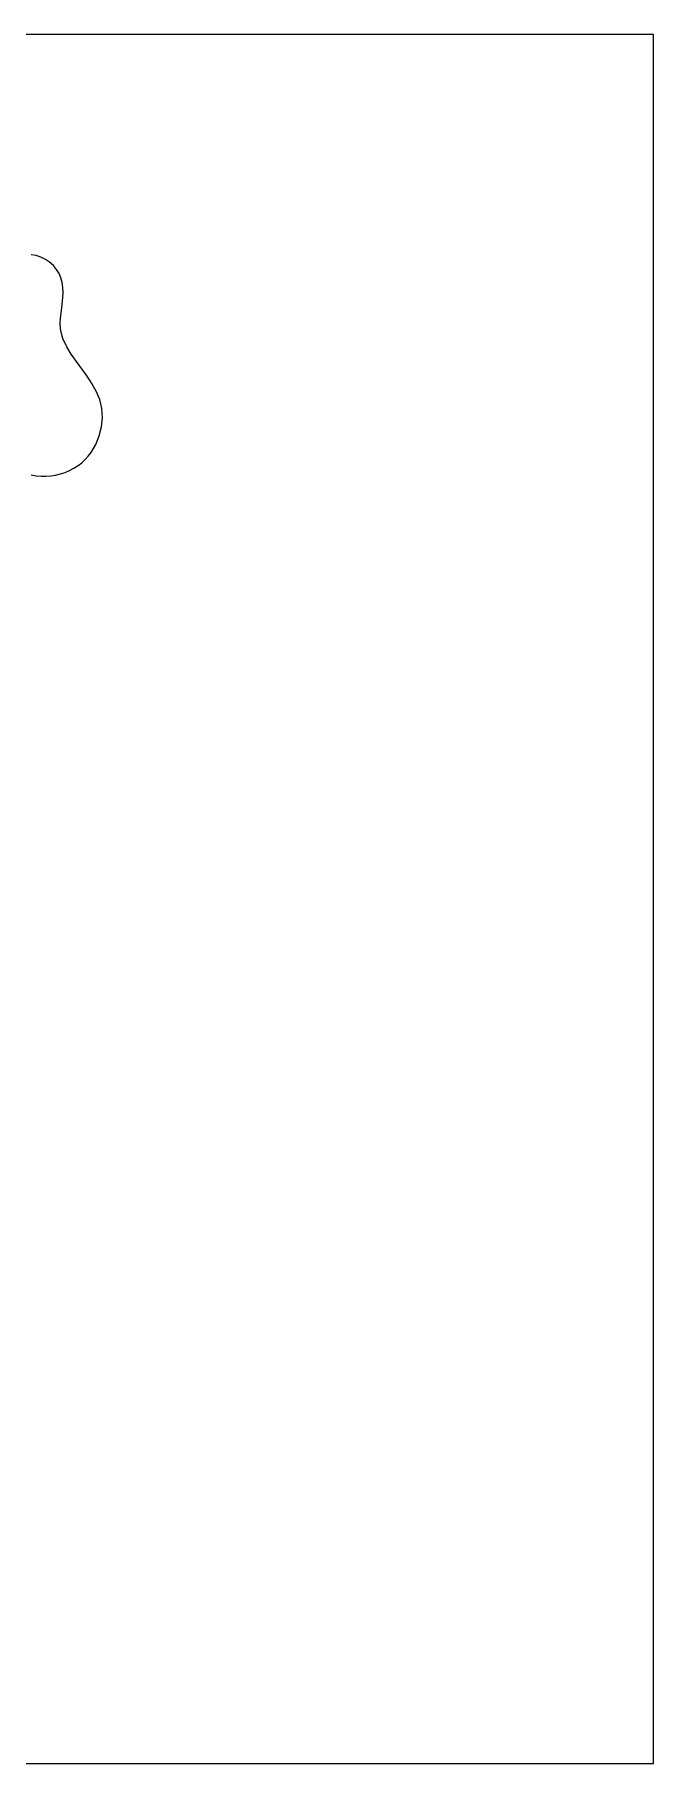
# Model space of a CAD drawing. Extents: x 0 to 706, y 0 to 706.
# Drawn here: x 453 to 706, y 0 to 706 of the extents above; entities that cross this region are included whole.
import ezdxf

# ---------------------------------------------------------------- set-up
doc = ezdxf.new("R2010")
doc.units = 0

msp = doc.modelspace()

# ---------------------------------------------------------------- linework, layer by layer
at = {"layer": 'BACKGROUND'}
for p, q in [((705.554, 705.553127), (0, 705.553127)), ((705.554, -0.000873), (705.554, 705.553127)), ((0, -0.000873), (705.554, -0.000873))]:
    msp.add_line(p, q, dxfattribs=at)
at = {"layer": 'OBJECTS'}
for p, q in [((453.894468, 615.343927), (451.892838, 615.725547)), ((455.833462, 614.707488), (453.894468, 615.343927)), ((457.679679, 613.818257), (455.833462, 614.707488)), ((459.402976, 612.67826), (457.679679, 613.818257)), ((460.977832, 611.274756), (459.402976, 612.67826)), ((462.266108, 609.716658), (460.977832, 611.274756)), ((463.28384, 608.023367), (462.266108, 609.716658)), ((464.047064, 606.214283), (463.28384, 608.023367)), ((464.571817, 604.308808), (464.047064, 606.214283)), ((464.874133, 602.326344), (464.571817, 604.308808)), ((464.970051, 600.286292), (464.874133, 602.326344)), ((464.875605, 598.208053), (464.970051, 600.286292)), ((463.872925, 589.791852), (464.359448, 593.979216)), ((464.359448, 593.979216), (464.875605, 598.208053)), ((463.787081, 587.708369), (463.872925, 589.791852)), ((463.884214, 585.62883), (463.787081, 587.708369)), ((464.222844, 583.551093), (463.884214, 585.62883)), ((464.861494, 581.473017), (464.222844, 583.551093)), ((466.397419, 578.172018), (464.861494, 581.473017)), ((468.266454, 575.063903), (466.397419, 578.172018)), ((470.349866, 572.079819), (468.266454, 575.063903)), ((472.528926, 569.150914), (470.349866, 572.079819)), ((474.6849, 566.208333), (472.528926, 569.150914)), ((476.699059, 563.183222), (474.6849, 566.208333)), ((478.452669, 560.006729), (476.699059, 563.183222)), ((479.827, 556.61), (478.452669, 560.006729)), ((480.331692, 554.790914), (479.827, 556.61)), ((480.680481, 552.939455), (480.331692, 554.790914)), ((480.876644, 551.066434), (480.680481, 552.939455)), ((480.923458, 549.182661), (480.876644, 551.066434)), ((479.682758, 541.75628), (480.582146, 545.426106)), ((480.582146, 545.426106), (480.923458, 549.182661)), ((476.314614, 535.022776), (478.25151, 538.259674)), ((478.25151, 538.259674), (479.682758, 541.75628)), ((469.334993, 528.572616), (471.028742, 529.674065)), ((471.028742, 529.674065), (472.518528, 530.843579)), ((472.518528, 530.843579), (473.898287, 532.132077)), ((473.898287, 532.132077), (475.164741, 533.528746)), ((475.164741, 533.528746), (476.314614, 535.022776)), ((451.962771, 525.819391), (453.932297, 525.496231)), ((453.932297, 525.496231), (455.921155, 525.328911)), ((455.921155, 525.328911), (457.91685, 525.318041)), ((457.91685, 525.318041), (459.90689, 525.464235)), ((459.90689, 525.464235), (461.878781, 525.768106)), ((461.878781, 525.768106), (463.82003, 526.230267)), ((463.82003, 526.230267), (465.718144, 526.85133)), ((465.718144, 526.85133), (467.56063, 527.631909)), ((467.56063, 527.631909), (469.334993, 528.572616))]:
    msp.add_line(p, q, dxfattribs=at)

doc.saveas('drawing.dxf')
